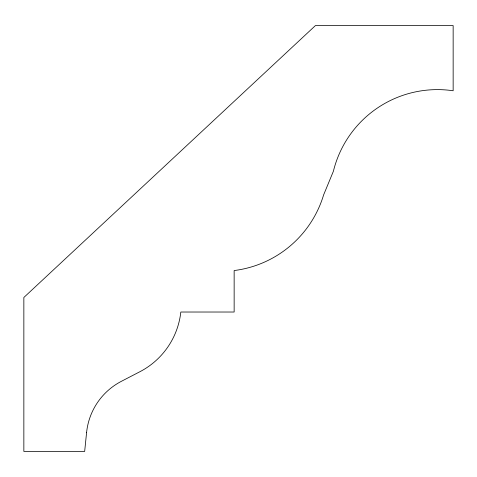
<?xml version="1.0" encoding="UTF-8"?>
<svg xmlns="http://www.w3.org/2000/svg" width="477" height="477" viewBox="0 0 477 477"><rect width="100%" height="100%" fill="white"/><g stroke="black" fill="none" stroke-linecap="round" stroke-linejoin="round"><path stroke-width="0.72" d="M86.593 432.502L84.667 451.415L23.85 451.415L23.85 297.481L315.416 25.585L453.15 25.585L453.15 90.767A107.158 107.158 0 0 0 333.393 171.231L323.603 194.944A107.307 107.307 0 0 1 234.147 270.548L234.147 312.024L180.819 312.024A76.714 76.714 0 0 1 139.856 371.744L121.402 381.308A65.087 65.087 0 0 0 86.593 432.502"/></g></svg>
